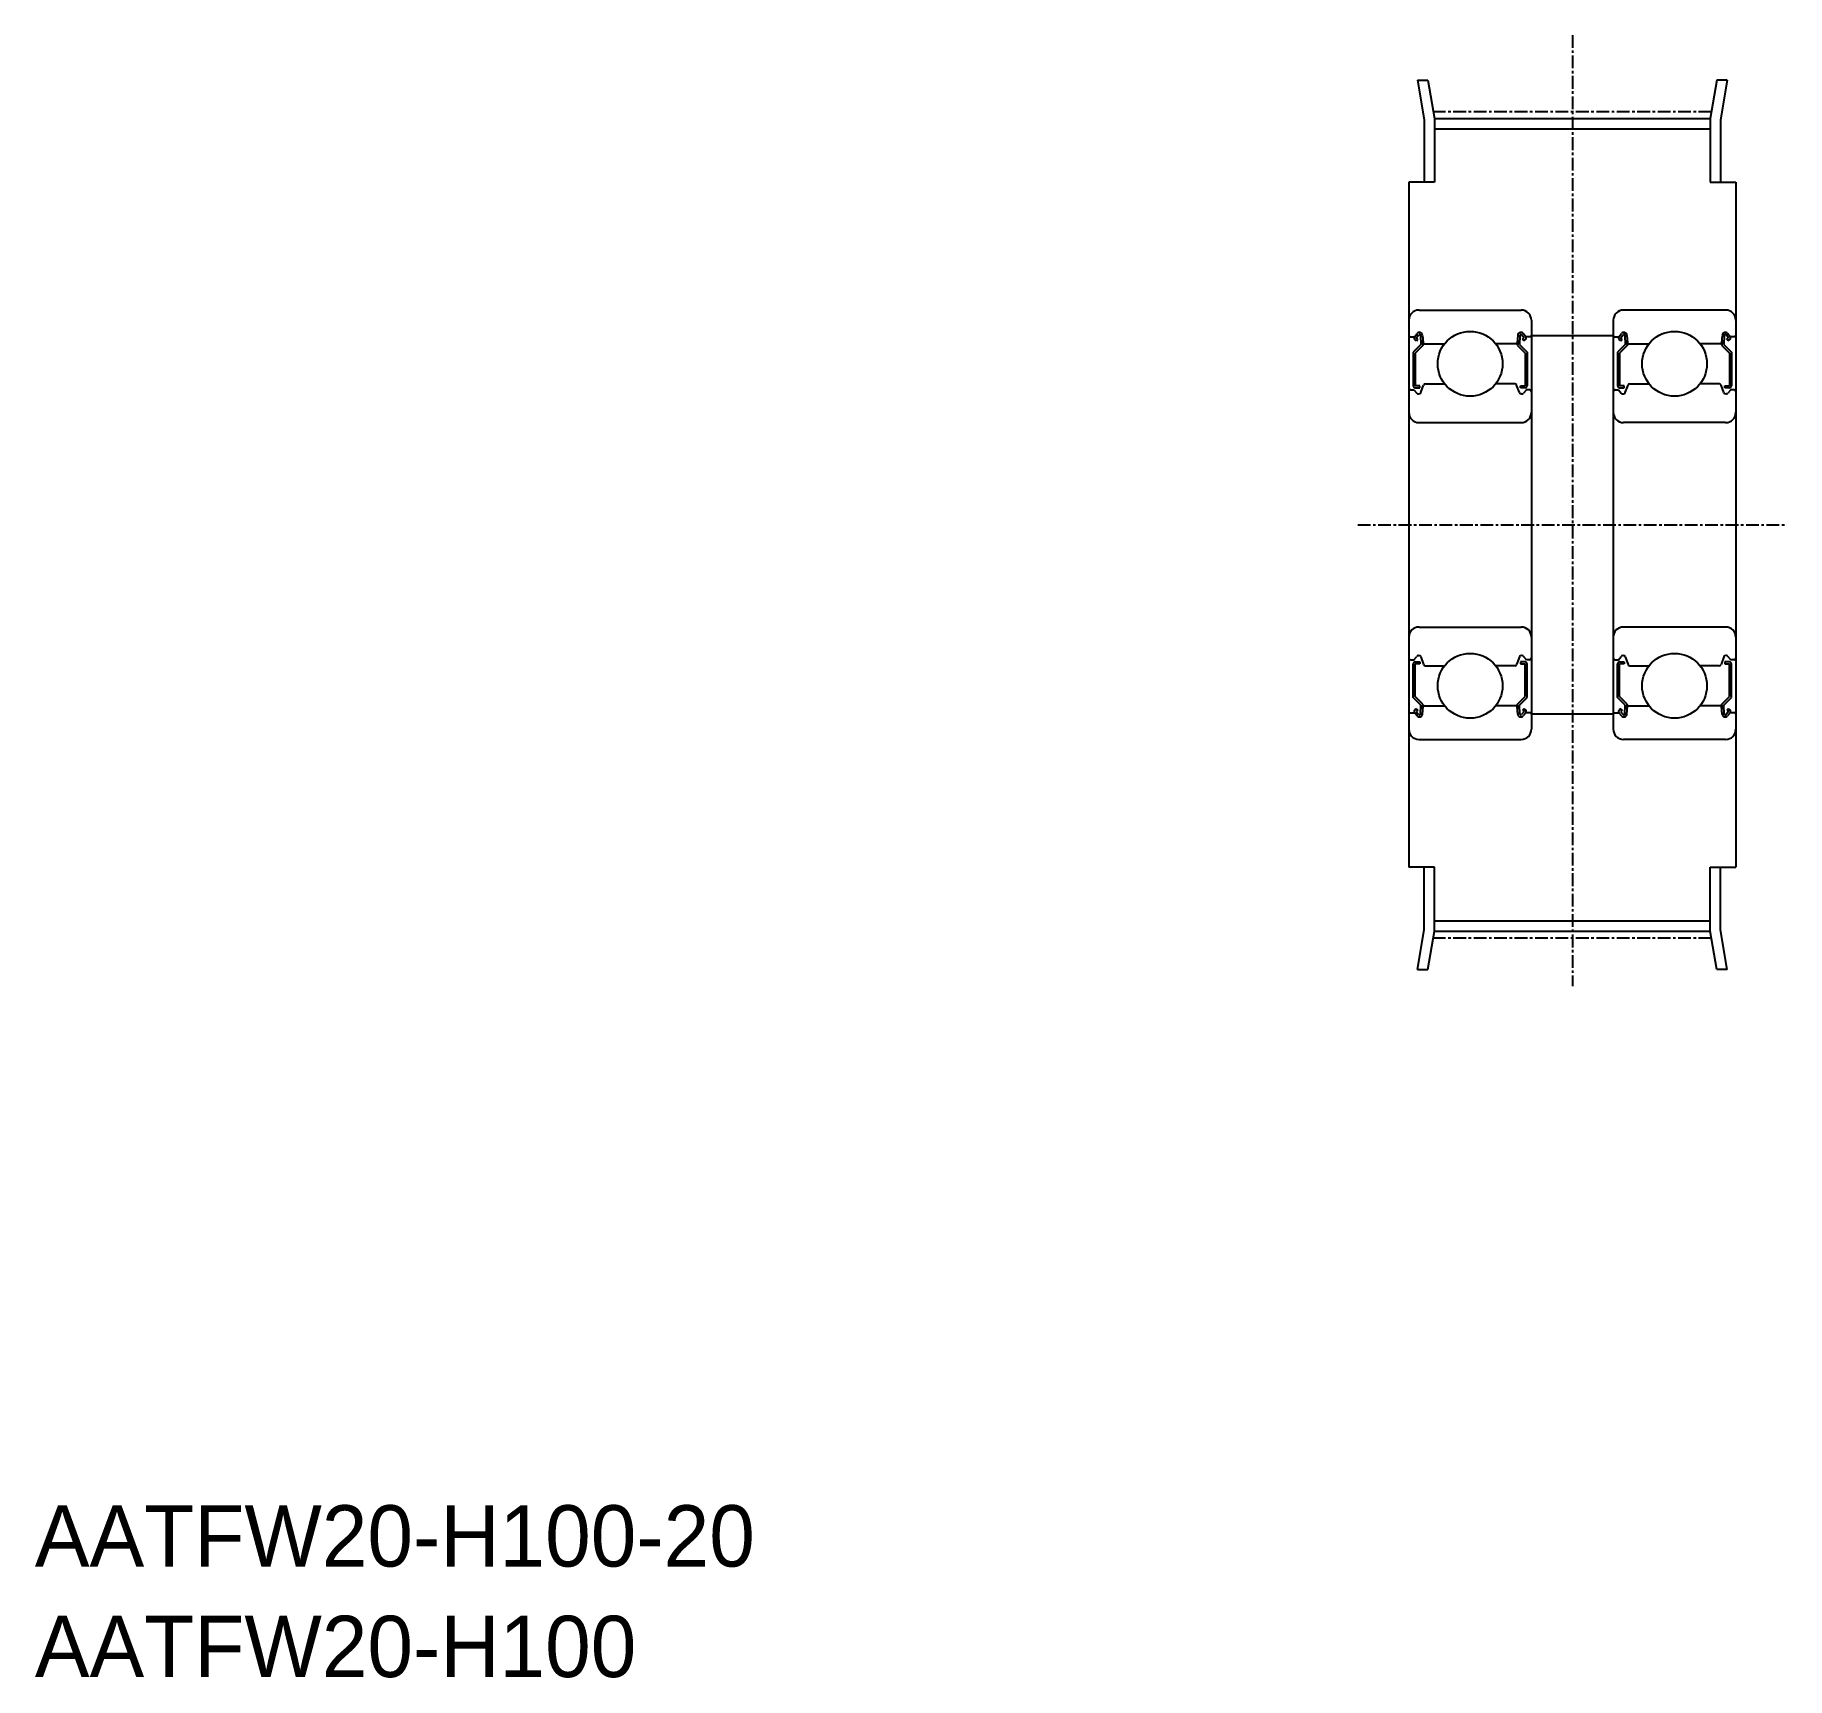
# Model space of a CAD drawing. Extents: x -286 to -115, y -61 to 100.
import ezdxf

# ---------------------------------------------------------------- set-up
doc = ezdxf.new("R2010")
doc.units = 0
doc.linetypes.add('CENTER', pattern=[2, 1.25, -0.25, 0.25, -0.25])
doc.layers.get('0').update_dxf_attribs({"linetype": 'CONTINUOUS'})
doc.layers.add('CENTER', color=1, linetype='CENTER')

msp = doc.modelspace()

# ---------------------------------------------------------------- linework, layer by layer
for p, q in [((-150.71, 95.41), (-150.05, 91.53)), ((-150.71, 95.41), (-149.68, 95.41)), ((-149.68, 95.41), (-149.05, 91.65)), ((-121.42, 95.41), (-122.05, 91.65)), ((-120.39, 95.41), (-121.42, 95.41)), ((-120.39, 95.41), (-121.05, 91.53)), ((-150.05, 91.53), (-150.05, 85.41)), ((-149.05, 91.65), (-149.05, 85.41)), ((-149.05, 91.65), (-122.05, 91.65)), ((-122.05, 91.65), (-122.05, 85.41)), ((-121.05, 91.53), (-121.05, 85.41)), ((-149.05, 90.64), (-122.05, 90.64)), ((-149.05, 85.41), (-151.55, 85.41)), ((-151.55, 85.41), (-151.55, 41.91)), ((-122.05, 85.41), (-119.55, 85.41)), ((-119.55, 85.41), (-119.55, 41.91)), ((-150.55, 72.91), (-140.55, 72.91)), ((-120.55, 72.91), (-130.55, 72.91)), ((-151.55, 71.91), (-151.55, 31.91)), ((-151.45, 70.31), (-150.99, 70.31)), ((-150.99, 70.31), (-150.74, 70.61)), ((-150.84, 70.18), (-150.59, 70.48)), ((-150.41, 70.42), (-150.37, 69.55)), ((-150.21, 70.44), (-150.15, 69.71)), ((-140.89, 70.44), (-140.95, 69.71)), ((-140.69, 70.42), (-140.73, 69.55)), ((-140.26, 70.18), (-140.51, 70.48)), ((-140.11, 70.31), (-140.36, 70.61)), ((-139.65, 70.31), (-140.11, 70.31)), ((-139.55, 71.91), (-139.55, 31.91)), ((-131.55, 71.91), (-131.55, 31.91)), ((-131.45, 70.31), (-130.99, 70.31)), ((-130.99, 70.31), (-130.74, 70.61)), ((-130.84, 70.18), (-130.59, 70.48)), ((-130.41, 70.42), (-130.37, 69.55)), ((-130.21, 70.44), (-130.15, 69.71)), ((-120.89, 70.44), (-120.95, 69.71)), ((-120.69, 70.42), (-120.73, 69.55)), ((-120.26, 70.18), (-120.51, 70.48)), ((-120.11, 70.31), (-120.36, 70.61)), ((-119.65, 70.31), (-120.11, 70.31)), ((-119.55, 71.91), (-119.55, 31.91)), ((-150.37, 69.55), (-151.12, 68.8)), ((-151.12, 68.8), (-151.12, 65.51)), ((-150.81, 69.9), (-150.97, 70.03)), ((-150.17, 69.46), (-150.92, 68.71)), ((-150.92, 68.71), (-150.92, 65.51)), ((-150.68, 70.06), (-150.84, 70.18)), ((-150.81, 69.9), (-150.68, 70.06)), ((-150.17, 69.93), (-150.17, 69.46)), ((-150.05, 69.61), (-148.06, 69.61)), ((-141.05, 69.61), (-143.04, 69.61)), ((-140.93, 69.93), (-140.93, 69.46)), ((-140.93, 69.46), (-140.18, 68.71)), ((-140.73, 69.55), (-139.98, 68.8)), ((-140.42, 70.06), (-140.26, 70.18)), ((-140.29, 69.9), (-140.42, 70.06)), ((-140.29, 69.9), (-140.14, 70.03)), ((-140.18, 68.71), (-140.18, 65.51)), ((-139.98, 68.8), (-139.98, 65.51)), ((-130.37, 69.55), (-131.12, 68.8)), ((-131.12, 68.8), (-131.12, 65.51)), ((-130.81, 69.9), (-130.97, 70.03)), ((-130.17, 69.46), (-130.92, 68.71)), ((-130.92, 68.71), (-130.92, 65.51)), ((-130.68, 70.06), (-130.84, 70.18)), ((-130.81, 69.9), (-130.68, 70.06)), ((-130.17, 69.93), (-130.17, 69.46)), ((-130.05, 69.61), (-128.06, 69.61)), ((-121.05, 69.61), (-123.04, 69.61)), ((-120.93, 69.93), (-120.93, 69.46)), ((-120.93, 69.46), (-120.18, 68.71)), ((-120.73, 69.55), (-119.98, 68.8)), ((-120.42, 70.06), (-120.26, 70.18)), ((-120.29, 69.9), (-120.42, 70.06)), ((-120.29, 69.9), (-120.14, 70.03)), ((-120.18, 68.71), (-120.18, 65.51)), ((-119.98, 68.8), (-119.98, 65.51)), ((-151.55, 65.31), (-151.55, 18.41)), ((-150.47, 65.51), (-150.92, 65.51)), ((-150.92, 65.31), (-150.47, 65.31)), ((-150.47, 65.31), (-150.47, 65.51)), ((-150.37, 64.85), (-150.1, 65.58)), ((-149.91, 65.71), (-148.06, 65.71)), ((-141.19, 65.71), (-143.04, 65.71)), ((-140.73, 64.85), (-141, 65.58)), ((-140.63, 65.51), (-140.18, 65.51)), ((-140.63, 65.31), (-140.63, 65.51)), ((-140.18, 65.31), (-140.63, 65.31)), ((-130.47, 65.51), (-130.92, 65.51)), ((-130.92, 65.31), (-130.47, 65.31)), ((-130.47, 65.31), (-130.47, 65.51)), ((-130.37, 64.85), (-130.1, 65.58)), ((-129.91, 65.71), (-128.06, 65.71)), ((-121.19, 65.71), (-123.04, 65.71)), ((-120.73, 64.85), (-121, 65.58)), ((-120.63, 65.31), (-120.63, 65.51)), ((-120.63, 65.51), (-120.18, 65.51)), ((-120.18, 65.31), (-120.63, 65.31)), ((-119.55, 65.31), (-119.55, 18.41)), ((-151.35, 65.11), (-151.05, 65.11)), ((-151.05, 65.11), (-150.77, 64.79)), ((-150.62, 64.71), (-150.56, 64.71)), ((-140.48, 64.71), (-140.54, 64.71)), ((-140.05, 65.11), (-140.33, 64.79)), ((-139.75, 65.11), (-140.05, 65.11)), ((-131.35, 65.11), (-131.05, 65.11)), ((-131.05, 65.11), (-130.77, 64.79)), ((-130.62, 64.71), (-130.56, 64.71)), ((-120.48, 64.71), (-120.54, 64.71)), ((-120.05, 65.11), (-120.33, 64.79)), ((-119.75, 65.11), (-120.05, 65.11)), ((-150.55, 61.91), (-140.55, 61.91)), ((-120.55, 61.91), (-130.55, 61.91)), ((-150.55, 41.91), (-140.55, 41.91)), ((-120.55, 41.91), (-130.55, 41.91)), ((-151.35, 38.71), (-151.05, 38.71)), ((-151.12, 35.03), (-151.12, 38.31)), ((-151.05, 38.71), (-150.77, 39.04)), ((-150.92, 38.51), (-150.47, 38.51)), ((-150.92, 35.11), (-150.92, 38.31)), ((-150.47, 38.31), (-150.92, 38.31)), ((-150.62, 39.11), (-150.56, 39.11)), ((-150.47, 38.51), (-150.47, 38.31)), ((-150.37, 38.98), (-150.1, 38.25)), ((-149.91, 38.11), (-148.06, 38.11)), ((-141.19, 38.11), (-143.04, 38.11)), ((-140.73, 38.98), (-141, 38.25)), ((-140.18, 38.51), (-140.63, 38.51)), ((-140.63, 38.51), (-140.63, 38.31)), ((-140.63, 38.31), (-140.18, 38.31)), ((-140.48, 39.11), (-140.54, 39.11)), ((-140.05, 38.71), (-140.33, 39.04)), ((-140.18, 35.11), (-140.18, 38.31)), ((-139.75, 38.71), (-140.05, 38.71)), ((-139.98, 35.03), (-139.98, 38.31)), ((-131.35, 38.71), (-131.05, 38.71)), ((-131.12, 35.03), (-131.12, 38.31)), ((-131.05, 38.71), (-130.77, 39.04)), ((-130.92, 38.51), (-130.47, 38.51)), ((-130.92, 35.11), (-130.92, 38.31)), ((-130.47, 38.31), (-130.92, 38.31)), ((-130.62, 39.11), (-130.56, 39.11)), ((-130.47, 38.51), (-130.47, 38.31)), ((-130.37, 38.98), (-130.1, 38.25)), ((-129.91, 38.11), (-128.06, 38.11)), ((-121.19, 38.11), (-123.04, 38.11)), ((-120.73, 38.98), (-121, 38.25)), ((-120.63, 38.51), (-120.63, 38.31)), ((-120.18, 38.51), (-120.63, 38.51)), ((-120.63, 38.31), (-120.18, 38.31)), ((-120.48, 39.11), (-120.54, 39.11)), ((-120.05, 38.71), (-120.33, 39.04)), ((-120.18, 35.11), (-120.18, 38.31)), ((-119.75, 38.71), (-120.05, 38.71)), ((-119.98, 35.03), (-119.98, 38.31)), ((-150.37, 34.28), (-151.12, 35.03)), ((-150.17, 34.36), (-150.92, 35.11)), ((-150.17, 33.89), (-150.17, 34.36)), ((-140.93, 34.36), (-140.18, 35.11)), ((-140.93, 33.89), (-140.93, 34.36)), ((-140.73, 34.28), (-139.98, 35.03)), ((-130.37, 34.28), (-131.12, 35.03)), ((-130.17, 34.36), (-130.92, 35.11)), ((-130.17, 33.89), (-130.17, 34.36)), ((-120.93, 34.36), (-120.18, 35.11)), ((-120.93, 33.89), (-120.93, 34.36)), ((-120.73, 34.28), (-119.98, 35.03)), ((-151.45, 33.51), (-150.99, 33.51)), ((-150.99, 33.51), (-150.74, 33.22)), ((-150.81, 33.92), (-150.97, 33.8)), ((-150.68, 33.77), (-150.84, 33.64)), ((-150.84, 33.64), (-150.59, 33.34)), ((-150.81, 33.92), (-150.68, 33.77)), ((-150.41, 33.4), (-150.37, 34.28)), ((-150.21, 33.38), (-150.15, 34.12)), ((-150.05, 34.21), (-148.06, 34.21)), ((-141.05, 34.21), (-143.04, 34.21)), ((-140.89, 33.38), (-140.95, 34.12)), ((-140.69, 33.4), (-140.73, 34.28)), ((-140.26, 33.64), (-140.51, 33.34)), ((-140.29, 33.92), (-140.42, 33.77)), ((-140.42, 33.77), (-140.26, 33.64)), ((-140.11, 33.51), (-140.36, 33.22)), ((-140.29, 33.92), (-140.14, 33.8)), ((-139.65, 33.51), (-140.11, 33.51)), ((-131.45, 33.51), (-130.99, 33.51)), ((-130.99, 33.51), (-130.74, 33.22)), ((-130.81, 33.92), (-130.97, 33.8)), ((-130.68, 33.77), (-130.84, 33.64)), ((-130.84, 33.64), (-130.59, 33.34)), ((-130.81, 33.92), (-130.68, 33.77)), ((-130.41, 33.4), (-130.37, 34.28)), ((-130.21, 33.38), (-130.15, 34.12)), ((-130.05, 34.21), (-128.06, 34.21)), ((-121.05, 34.21), (-123.04, 34.21)), ((-120.89, 33.38), (-120.95, 34.12)), ((-120.69, 33.4), (-120.73, 34.28)), ((-120.26, 33.64), (-120.51, 33.34)), ((-120.29, 33.92), (-120.42, 33.77)), ((-120.42, 33.77), (-120.26, 33.64)), ((-120.11, 33.51), (-120.36, 33.22)), ((-120.29, 33.92), (-120.14, 33.8)), ((-119.65, 33.51), (-120.11, 33.51)), ((-150.55, 30.91), (-140.55, 30.91)), ((-148.05, 30.91), (-148.05, 30.91)), ((-145.55, 30.91), (-145.55, 30.91)), ((-120.55, 30.91), (-130.55, 30.91)), ((-125.55, 30.91), (-125.55, 30.91)), ((-123.05, 30.91), (-123.05, 30.91)), ((-149.05, 18.41), (-151.55, 18.41)), ((-150.05, 12.3), (-150.05, 18.41)), ((-149.05, 12.17), (-149.05, 18.41)), ((-122.05, 18.41), (-119.55, 18.41)), ((-122.05, 12.17), (-122.05, 18.41)), ((-121.05, 12.3), (-121.05, 18.41)), ((-150.71, 8.41), (-150.05, 12.3)), ((-149.68, 8.41), (-149.05, 12.17)), ((-149.05, 13.18), (-122.05, 13.18)), ((-149.05, 12.17), (-122.05, 12.17)), ((-121.42, 8.41), (-122.05, 12.17)), ((-120.39, 8.41), (-121.05, 12.3)), ((-150.71, 8.41), (-149.68, 8.41)), ((-120.39, 8.41), (-121.42, 8.41))]:
    msp.add_line(p, q)
at = {"color": 7, "linetype": 'CONTINUOUS'}
for p, q in [((-139.55, 70.41), (-131.55, 70.41)), ((-139.55, 33.41), (-131.55, 33.41))]:
    msp.add_line(p, q, dxfattribs=at)
for centre in [(-145.55, 67.66), (-125.55, 67.66), (-145.55, 36.16), (-125.55, 36.16)]:
    msp.add_circle(centre, 3.17)
for centre, radius, start, end in [((-150.55, 71.91), 1, 90, 180), ((-140.55, 71.91), 1, 0, 90), ((-130.55, 71.91), 1, 90, 180), ((-120.55, 71.91), 1, 0, 90), ((-151.45, 70.41), 0.1, 180, 270), ((-150.84, 70.19), 0.2, 140.002, 230.0826), ((-150.51, 70.42), 0.3, 4.9967, 140.002), ((-150.51, 70.42), 0.1, 2.8198, 140.0002), ((-140.59, 70.42), 0.3, 39.998, 175.0033), ((-140.59, 70.42), 0.1, 39.9998, 177.1802), ((-140.26, 70.19), 0.2, 309.9174, 39.998), ((-139.65, 70.41), 0.1, 270, 0), ((-131.45, 70.41), 0.1, 180, 270), ((-130.84, 70.19), 0.2, 140.002, 230.0826), ((-130.51, 70.42), 0.3, 4.9967, 140.002), ((-130.51, 70.42), 0.1, 2.8198, 140.0002), ((-120.59, 70.42), 0.3, 39.998, 175.0033), ((-120.59, 70.42), 0.1, 39.9998, 177.1802), ((-120.26, 70.19), 0.2, 309.9174, 39.998), ((-119.65, 70.41), 0.1, 270, 0), ((-150.05, 69.71), 0.1, 184.9967, 270), ((-141.05, 69.71), 0.1, 270, 355.0033), ((-130.05, 69.71), 0.1, 184.9967, 270), ((-121.05, 69.71), 0.1, 270, 355.0033), ((-150.92, 65.51), 0.2, 180, 270), ((-149.91, 65.51), 0.2, 90, 159.9914), ((-141.19, 65.51), 0.2, 20.0086, 90), ((-140.18, 65.51), 0.2, 270, 0), ((-130.92, 65.51), 0.2, 180, 270), ((-129.91, 65.51), 0.2, 90, 159.9914), ((-121.19, 65.51), 0.2, 20.0086, 90), ((-120.18, 65.51), 0.2, 270, 0), ((-151.35, 64.91), 0.2, 90, 180), ((-150.62, 64.91), 0.2, 219.9945, 270), ((-150.56, 64.91), 0.2, 270, 339.9914), ((-140.54, 64.91), 0.2, 200.0086, 270), ((-140.48, 64.91), 0.2, 270, 320.0055), ((-139.75, 64.91), 0.2, 0, 90), ((-131.35, 64.91), 0.2, 90, 180), ((-130.62, 64.91), 0.2, 219.9945, 270), ((-130.56, 64.91), 0.2, 270, 339.9914), ((-120.54, 64.91), 0.2, 200.0086, 270), ((-120.48, 64.91), 0.2, 270, 320.0055), ((-119.75, 64.91), 0.2, 0, 90), ((-150.55, 62.91), 1, 180, 270), ((-140.55, 62.91), 1, 270, 0), ((-130.55, 62.91), 1, 180, 270), ((-120.55, 62.91), 1, 270, 0), ((-150.55, 40.91), 1, 90, 180), ((-140.55, 40.91), 1, 0, 90), ((-130.55, 40.91), 1, 90, 180), ((-120.55, 40.91), 1, 0, 90), ((-151.35, 38.91), 0.2, 180, 270), ((-150.92, 38.31), 0.2, 90, 180), ((-150.62, 38.91), 0.2, 90, 140.0055), ((-150.56, 38.91), 0.2, 20.0086, 90), ((-149.91, 38.31), 0.2, 200.0086, 270), ((-141.19, 38.31), 0.2, 270, 339.9914), ((-140.54, 38.91), 0.2, 90, 159.9914), ((-140.48, 38.91), 0.2, 39.9945, 90), ((-140.18, 38.31), 0.2, 0, 90), ((-139.75, 38.91), 0.2, 270, 0), ((-131.35, 38.91), 0.2, 180, 270), ((-130.92, 38.31), 0.2, 90, 180), ((-130.62, 38.91), 0.2, 90, 140.0055), ((-130.56, 38.91), 0.2, 20.0086, 90), ((-129.91, 38.31), 0.2, 200.0086, 270), ((-121.19, 38.31), 0.2, 270, 339.9914), ((-120.54, 38.91), 0.2, 90, 159.9914), ((-120.48, 38.91), 0.2, 39.9945, 90), ((-120.18, 38.31), 0.2, 0, 90), ((-119.75, 38.91), 0.2, 270, 0), ((-151.45, 33.41), 0.1, 90, 180), ((-150.84, 33.64), 0.2, 129.9174, 219.998), ((-150.51, 33.41), 0.3, 219.998, 355.0033), ((-150.51, 33.41), 0.1, 219.9998, 357.1802), ((-150.05, 34.11), 0.1, 90, 175.0033), ((-141.05, 34.11), 0.1, 4.9967, 90), ((-140.59, 33.41), 0.3, 184.9967, 320.002), ((-140.59, 33.41), 0.1, 182.8198, 320.0002), ((-140.26, 33.64), 0.2, 320.002, 50.0826), ((-139.65, 33.41), 0.1, 0, 90), ((-131.45, 33.41), 0.1, 90, 180), ((-130.84, 33.64), 0.2, 129.9174, 219.998), ((-130.51, 33.41), 0.3, 219.998, 355.0033), ((-130.51, 33.41), 0.1, 219.9998, 357.1802), ((-130.05, 34.11), 0.1, 90, 175.0033), ((-121.05, 34.11), 0.1, 4.9967, 90), ((-120.59, 33.41), 0.3, 184.9967, 320.002), ((-120.59, 33.41), 0.1, 182.8198, 320.0002), ((-120.26, 33.64), 0.2, 320.002, 50.0826), ((-119.65, 33.41), 0.1, 0, 90), ((-150.55, 31.91), 1, 180, 270), ((-140.55, 31.91), 1, 270, 0), ((-130.55, 31.91), 1, 180, 270), ((-120.55, 31.91), 1, 270, 0)]:
    msp.add_arc(centre, radius, start, end)
at = {"layer": 'CENTER', "color": 1, "linetype": 'CENTER'}
for p, q in [((-135.55, 99.82), (-135.55, 6.76)), ((-149.2, 92.34), (-121.9, 92.34)), ((-156.55, 51.91), (-114.55, 51.91)), ((-149.2, 11.49), (-121.9, 11.49))]:
    msp.add_line(p, q, dxfattribs=at)

# ---------------------------------------------------------------- texts
at = {"color": 7, "linetype": 'CONTINUOUS'}
for s, p in [('AATFW20-H100-20', (-285.99, -50)), ('AATFW20-H100', (-285.99, -60.81))]:
    msp.add_text(s, height=6, dxfattribs=at).set_placement(p)

doc.saveas('drawing.dxf')
